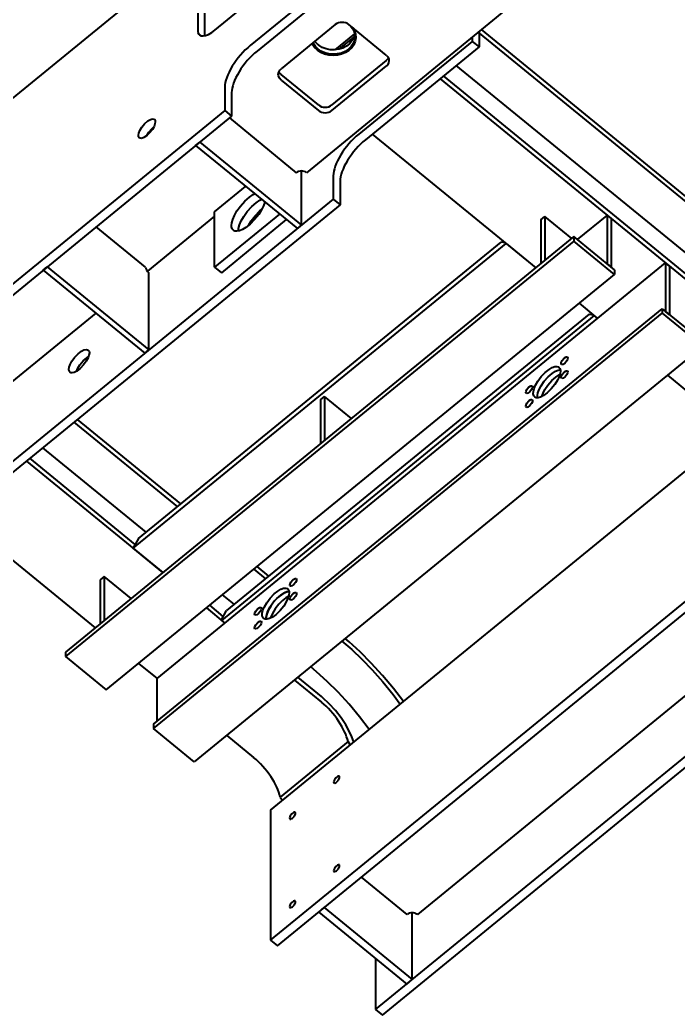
# Model space of a CAD drawing. Header units: millimetres. Extents: x 0 to 841, y 0 to 594.
# Drawn here: x 667 to 758.6, y 381.6 to 519.9 of the extents above; entities that cross this region are included whole.
import ezdxf

# ---------------------------------------------------------------- set-up
doc = ezdxf.new("R2010")
doc.units = ezdxf.units.MM
doc.linetypes.add('K5LT_BASIC', pattern=[0])
doc.layers.add('Системный слой', color=7, linetype='Continuous')

# ---------------------------------------------------------------- blocks, each defined once
blk = doc.blocks.new('U191')
at = {"layer": 'Системный слой', "color": 150, "linetype": 'K5LT_BASIC', "lineweight": 40, "true_color": 0x0080ff}
for p, q in [((684.97, 504.24), (685.39, 504.73)), ((685.39, 504.73), (685.63, 504.95)), ((684.68, 503.79), (684.97, 504.24))]:
    blk.add_line(p, q, dxfattribs=at)
blk = doc.blocks.new('U192')
at = {"layer": 'Системный слой', "color": 150, "linetype": 'K5LT_BASIC', "lineweight": 40, "true_color": 0x0080ff}
for p, q in [((685.18, 506.03), (685.45, 506.11)), ((685.45, 506.11), (685.66, 506.09)), ((685.66, 506.09), (685.74, 506.05)), ((683.71, 504.51), (683.98, 504.95)), ((683.98, 504.95), (684.38, 505.44)), ((684.38, 505.44), (684.82, 505.82)), ((684.82, 505.82), (685.18, 506.03)), ((685.69, 505.07), (685.45, 504.64)), ((685.82, 505.43), (685.69, 505.07)), ((685.74, 506.05), (685.84, 505.9)), ((685.86, 505.72), (685.82, 505.43)), ((685.84, 505.9), (685.86, 505.72)), ((683.51, 503.84), (683.56, 504.14)), ((683.53, 503.61), (683.51, 503.84)), ((683.63, 503.46), (683.53, 503.61)), ((683.56, 504.14), (683.71, 504.51)), ((683.74, 503.41), (683.63, 503.46)), ((683.96, 503.4), (683.74, 503.41)), ((684.25, 503.5), (683.96, 503.4)), ((684.62, 503.74), (684.25, 503.5)), ((685.07, 504.16), (684.62, 503.74)), ((685.45, 504.64), (685.07, 504.16))]:
    blk.add_line(p, q, dxfattribs=at)
blk = doc.blocks.new('U195')
at = {"layer": 'Системный слой', "color": 150, "linetype": 'K5LT_BASIC', "lineweight": 40, "true_color": 0x0080ff}
for p, q in [((698.33, 494.69), (698.95, 495.23)), ((698.95, 495.23), (699.48, 495.59)), ((699.48, 495.59), (699.69, 495.7)), ((697.22, 493.31), (697.72, 494)), ((697.72, 494), (698.33, 494.69)), ((700.93, 494.05), (700.65, 493.47)), ((701.1, 494.55), (700.93, 494.05)), ((696.64, 492.14), (696.87, 492.69)), ((696.87, 492.69), (697.22, 493.31)), ((700.24, 492.82), (699.68, 492.11)), ((700.65, 493.47), (700.24, 492.82)), ((696.47, 491.28), (696.51, 491.67)), ((696.48, 491.09), (696.47, 491.28)), ((696.57, 490.82), (696.48, 491.09)), ((696.51, 491.67), (696.64, 492.14)), ((698.47, 491.01), (697.97, 490.72)), ((699.05, 491.47), (698.47, 491.01)), ((699.68, 492.11), (699.05, 491.47)), ((696.72, 490.63), (696.57, 490.82)), ((696.91, 490.52), (696.72, 490.63)), ((697.2, 490.49), (696.91, 490.52)), ((697.55, 490.55), (697.2, 490.49)), ((697.97, 490.72), (697.55, 490.55))]:
    blk.add_line(p, q, dxfattribs=at)
blk = doc.blocks.new('U196')
at = {"layer": 'Системный слой', "color": 150, "linetype": 'K5LT_BASIC', "lineweight": 40, "true_color": 0x0080ff}
for p, q in [((698.66, 493.23), (699.28, 493.92)), ((699.28, 493.92), (699.89, 494.46)), ((699.89, 494.46), (700.42, 494.82)), ((700.42, 494.82), (700.63, 494.93)), ((697.81, 491.92), (698.17, 492.54)), ((698.17, 492.54), (698.66, 493.23)), ((697.41, 490.51), (697.45, 490.9)), ((697.45, 490.9), (697.58, 491.37)), ((697.58, 491.37), (697.81, 491.92))]:
    blk.add_line(p, q, dxfattribs=at)
blk = doc.blocks.new('U203')
at = {"layer": 'Системный слой', "color": 150, "linetype": 'K5LT_BASIC', "lineweight": 40, "true_color": 0x0080ff}
for p, q in [((711.81, 433.53), (713.17, 432.36)), ((713.17, 432.36), (714.58, 431.04)), ((714.58, 431.04), (716.04, 429.55)), ((716.04, 429.55), (717.51, 427.9)), ((717.51, 427.9), (718.94, 426.13)), ((718.94, 426.13), (719.93, 424.8))]:
    blk.add_line(p, q, dxfattribs=at)
blk = doc.blocks.new('U205')
at = {"layer": 'Системный слой', "color": 150, "linetype": 'K5LT_BASIC', "lineweight": 40, "true_color": 0x0080ff}
for p, q in [((712.81, 433.46), (712.28, 433.91)), ((714.33, 432.07), (712.81, 433.46)), ((715.89, 430.5), (714.33, 432.07)), ((717.46, 428.79), (715.89, 430.5)), ((718.97, 426.98), (717.46, 428.79)), ((720.36, 425.15), (718.97, 426.98))]:
    blk.add_line(p, q, dxfattribs=at)
blk = doc.blocks.new('U206')
at = {"layer": 'Системный слой', "color": 150, "linetype": 'K5LT_BASIC', "lineweight": 40, "true_color": 0x0080ff}
for p, q in [((689.4, 452.6), (675.02, 464.34)), ((701.66, 442.59), (700.03, 443.92))]:
    blk.add_line(p, q, dxfattribs=at)
blk = doc.blocks.new('U208')
at = {"layer": 'Системный слой', "color": 150, "linetype": 'K5LT_BASIC', "lineweight": 40, "true_color": 0x0080ff}
for p, q in [((674.55, 463.95), (688.93, 452.22)), ((699.56, 443.54), (701.18, 442.21))]:
    blk.add_line(p, q, dxfattribs=at)
blk = doc.blocks.new('U209')
at = {"layer": 'Системный слой', "color": 150, "linetype": 'K5LT_BASIC', "lineweight": 40, "true_color": 0x0080ff}
for p, q in [((716.03, 503.98), (738.78, 485.41)), ((744.81, 480.49), (747.38, 478.39)), ((757.07, 470.48), (760.82, 467.42))]:
    blk.add_line(p, q, dxfattribs=at)
blk = doc.blocks.new('U220')
at = {"layer": 'Системный слой', "color": 150, "linetype": 'K5LT_BASIC', "lineweight": 40, "true_color": 0x0080ff}
for p, q in [((691.76, 518.42), (691.8, 518.1)), ((691.8, 518.1), (691.92, 517.86)), ((691.92, 517.86), (692.01, 517.77)), ((692.01, 517.77), (692.23, 517.65)), ((692.23, 517.65), (692.52, 517.63)), ((692.52, 517.63), (692.86, 517.69)), ((692.86, 517.69), (693.26, 517.85)), ((693.26, 517.85), (693.71, 518.12)), ((693.71, 518.12), (694.12, 518.42))]:
    blk.add_line(p, q, dxfattribs=at)
blk = doc.blocks.new('U221')
at = {"layer": 'Системный слой', "color": 150, "linetype": 'K5LT_BASIC', "lineweight": 40, "true_color": 0x0080ff}
for p, q in [((694.11, 492.59), (684.76, 484.95)), ((677.59, 479.1), (665.9, 469.56)), ((658.73, 463.7), (654.89, 460.57))]:
    blk.add_line(p, q, dxfattribs=at)
blk = doc.blocks.new('U222')
at = {"layer": 'Системный слой', "color": 150, "linetype": 'K5LT_BASIC', "lineweight": 40, "true_color": 0x0080ff}
for p, q in [((740.62, 471.31), (741.06, 471.56)), ((741.06, 471.56), (741.42, 471.69)), ((741.42, 471.69), (741.71, 471.71)), ((741.71, 471.71), (741.94, 471.64)), ((741.94, 471.64), (742, 471.6)), ((742, 471.6), (742.13, 471.42)), ((739.07, 469.68), (739.53, 470.3)), ((739.53, 470.3), (740.09, 470.89)), ((740.09, 470.89), (740.62, 471.31)), ((742.02, 470.29), (741.79, 469.79)), ((742.16, 470.72), (742.02, 470.29)), ((742.13, 471.42), (742.19, 471.17)), ((742.2, 471.08), (742.16, 470.72)), ((742.19, 471.17), (742.2, 471.08)), ((738.55, 468.64), (738.75, 469.12)), ((738.75, 469.12), (739.07, 469.68)), ((741.43, 469.21), (740.93, 468.58)), ((741.79, 469.79), (741.43, 469.21)), ((738.43, 467.9), (738.44, 468.24)), ((738.49, 467.65), (738.43, 467.9)), ((738.44, 468.24), (738.55, 468.64)), ((738.62, 467.47), (738.49, 467.65)), ((738.63, 467.47), (738.62, 467.47)), ((738.83, 467.37), (738.63, 467.47)), ((739.1, 467.37), (738.83, 467.37)), ((739.45, 467.46), (739.1, 467.37)), ((739.86, 467.67), (739.45, 467.46)), ((740.36, 468.04), (739.86, 467.67)), ((740.93, 468.58), (740.36, 468.04))]:
    blk.add_line(p, q, dxfattribs=at)
blk = doc.blocks.new('U223')
at = {"layer": 'Системный слой', "color": 150, "linetype": 'K5LT_BASIC', "lineweight": 40, "true_color": 0x0080ff}
for p, q in [((701.82, 439.51), (702.38, 440.1)), ((702.38, 440.1), (702.91, 440.51)), ((702.91, 440.51), (703.34, 440.77)), ((703.34, 440.77), (703.71, 440.89)), ((703.71, 440.89), (704, 440.92)), ((704, 440.92), (704.23, 440.85)), ((704.23, 440.85), (704.28, 440.81)), ((704.28, 440.81), (704.42, 440.63)), ((704.44, 439.93), (704.31, 439.5)), ((704.42, 440.63), (704.48, 440.38)), ((704.48, 440.28), (704.44, 439.93)), ((704.48, 440.38), (704.48, 440.28)), ((701.04, 438.33), (701.35, 438.89)), ((701.35, 438.89), (701.82, 439.51)), ((703.72, 438.42), (703.22, 437.79)), ((704.08, 439), (703.72, 438.42)), ((704.31, 439.5), (704.08, 439)), ((700.72, 437.11), (700.73, 437.44)), ((700.78, 436.86), (700.72, 437.11)), ((700.73, 437.44), (700.83, 437.85)), ((700.83, 437.85), (701.04, 438.33)), ((702.65, 437.25), (702.15, 436.88)), ((703.22, 437.79), (702.65, 437.25)), ((700.91, 436.68), (700.78, 436.86)), ((700.92, 436.68), (700.91, 436.68)), ((701.12, 436.58), (700.92, 436.68)), ((701.39, 436.58), (701.12, 436.58)), ((701.73, 436.67), (701.39, 436.58)), ((702.15, 436.88), (701.73, 436.67))]:
    blk.add_line(p, q, dxfattribs=at)
blk = doc.blocks.new('U224')
at = {"layer": 'Системный слой', "color": 150, "linetype": 'K5LT_BASIC', "lineweight": 40, "true_color": 0x0080ff}
for p, q in [((739.94, 469.65), (740.49, 470.27)), ((740.49, 470.27), (741.04, 470.74)), ((741.04, 470.74), (741.5, 471.04)), ((741.5, 471.04), (741.89, 471.2)), ((741.89, 471.2), (742.18, 471.25)), ((739.24, 468.51), (739.53, 469.04)), ((739.53, 469.04), (739.94, 469.65)), ((739, 467.67), (739.07, 468.05)), ((739, 467.36), (739, 467.67)), ((739.07, 468.05), (739.24, 468.51))]:
    blk.add_line(p, q, dxfattribs=at)
blk = doc.blocks.new('U228')
at = {"layer": 'Системный слой', "color": 150, "linetype": 'K5LT_BASIC', "lineweight": 40, "true_color": 0x0080ff}
for p, q in [((658.52, 450.87), (677.5, 435.38)), ((683.53, 430.45), (686.1, 428.35)), ((695.79, 420.44), (699.53, 417.38))]:
    blk.add_line(p, q, dxfattribs=at)
blk = doc.blocks.new('U229')
at = {"layer": 'Системный слой', "color": 150, "linetype": 'K5LT_BASIC', "lineweight": 40, "true_color": 0x0080ff}
for p, q in [((667.95, 458.57), (686.92, 443.07)), ((692.96, 438.15), (695.53, 436.05)), ((705.21, 428.14), (708.96, 425.08))]:
    blk.add_line(p, q, dxfattribs=at)
blk = doc.blocks.new('U230')
at = {"layer": 'Системный слой', "color": 150, "linetype": 'K5LT_BASIC', "lineweight": 40, "true_color": 0x0080ff}
for p, q in [((683.07, 446.99), (668.42, 458.95)), ((695.32, 436.99), (693.43, 438.53)), ((708.96, 425.85), (705.69, 428.52))]:
    blk.add_line(p, q, dxfattribs=at)
blk = doc.blocks.new('U231')
at = {"layer": 'Системный слой', "color": 150, "linetype": 'K5LT_BASIC', "lineweight": 40, "true_color": 0x0080ff}
for p, q in [((709.18, 425.67), (708.96, 425.85)), ((710.05, 424.85), (709.18, 425.67)), ((710.93, 423.89), (710.05, 424.85)), ((711.72, 422.88), (710.93, 423.89)), ((712.35, 421.92), (711.72, 422.88)), ((712.84, 421.03), (712.35, 421.92)), ((713.2, 420.23), (712.84, 421.03)), ((713.45, 419.51), (713.2, 420.23))]:
    blk.add_line(p, q, dxfattribs=at)
blk = doc.blocks.new('U234')
at = {"layer": 'Системный слой', "color": 150, "linetype": 'K5LT_BASIC', "lineweight": 40, "true_color": 0x0080ff}
for p, q in [((675.84, 472.48), (676.32, 472.91)), ((676.32, 472.91), (676.59, 473.09)), ((675.09, 471.45), (675.39, 471.94)), ((675.39, 471.94), (675.84, 472.48)), ((674.9, 471.02), (675.09, 471.45))]:
    blk.add_line(p, q, dxfattribs=at)
blk = doc.blocks.new('U236')
at = {"layer": 'Системный слой', "color": 150, "linetype": 'K5LT_BASIC', "lineweight": 40, "true_color": 0x0080ff}
for p, q in [((699.21, 491.92), (699.74, 492.62)), ((699.74, 492.62), (700.37, 493.29)), ((700.37, 493.29), (700.71, 493.59)), ((698.83, 491.28), (699.21, 491.92))]:
    blk.add_line(p, q, dxfattribs=at)
blk = doc.blocks.new('U237')
at = {"layer": 'Системный слой', "color": 150, "linetype": 'K5LT_BASIC', "lineweight": 40, "true_color": 0x0080ff}
for p, q in [((674.27, 472.44), (674.64, 472.96)), ((674.64, 472.96), (675.13, 473.47)), ((675.13, 473.47), (675.58, 473.82)), ((675.58, 473.82), (675.94, 474.01)), ((675.94, 474.01), (676.23, 474.07)), ((676.23, 474.07), (676.45, 474.04)), ((676.51, 472.9), (676.27, 472.44)), ((676.45, 474.04), (676.54, 473.99)), ((676.64, 473.29), (676.51, 472.9)), ((676.54, 473.99), (676.65, 473.83)), ((676.69, 473.6), (676.64, 473.29)), ((676.65, 473.83), (676.69, 473.6)), ((673.86, 471.29), (673.9, 471.6)), ((673.9, 471.6), (674.03, 471.98)), ((674.03, 471.98), (674.27, 472.44)), ((675.9, 471.92), (675.41, 471.41)), ((676.27, 472.44), (675.9, 471.92)), ((673.9, 471.05), (673.86, 471.29)), ((674.01, 470.89), (673.9, 471.05)), ((674.1, 470.84), (674.01, 470.89)), ((674.31, 470.81), (674.1, 470.84)), ((674.6, 470.88), (674.31, 470.81)), ((674.96, 471.06), (674.6, 470.88)), ((675.41, 471.41), (674.96, 471.06))]:
    blk.add_line(p, q, dxfattribs=at)
blk = doc.blocks.new('U239')
at = {"layer": 'Системный слой', "color": 150, "linetype": 'K5LT_BASIC', "lineweight": 40, "true_color": 0x0080ff}
for p, q in [((698.66, 493.23), (699.28, 493.92)), ((699.28, 493.92), (699.89, 494.46)), ((699.89, 494.46), (700.42, 494.82)), ((700.42, 494.82), (700.63, 494.93)), ((697.81, 491.92), (698.17, 492.54)), ((698.17, 492.54), (698.66, 493.23)), ((697.41, 490.51), (697.45, 490.9)), ((697.45, 490.9), (697.58, 491.37)), ((697.58, 491.37), (697.81, 491.92))]:
    blk.add_line(p, q, dxfattribs=at)
blk = doc.blocks.new('U240')
at = {"layer": 'Системный слой', "color": 150, "linetype": 'K5LT_BASIC', "lineweight": 40, "true_color": 0x0080ff}
for p, q in [((703.39, 440), (702.92, 439.61)), ((703.81, 440.25), (703.39, 440)), ((704.17, 440.4), (703.81, 440.25)), ((704.47, 440.46), (704.17, 440.4)), ((701.92, 438.42), (701.56, 437.79)), ((702.41, 439.08), (701.92, 438.42)), ((702.92, 439.61), (702.41, 439.08)), ((701.37, 437.28), (701.28, 436.87)), ((701.56, 437.79), (701.37, 437.28)), ((701.28, 436.87), (701.28, 436.74)), ((701.28, 436.74), (701.29, 436.57))]:
    blk.add_line(p, q, dxfattribs=at)
blk = doc.blocks.new('U241')
at = {"layer": 'Системный слой', "color": 150, "linetype": 'K5LT_BASIC', "lineweight": 40, "true_color": 0x0080ff}
for p, q in [((704.41, 439.81), (704.01, 439.57)), ((703.04, 438.69), (702.54, 438.04)), ((703.54, 439.2), (703.04, 438.69)), ((704.01, 439.57), (703.54, 439.2)), ((702.16, 437.4), (701.95, 436.87)), ((702.54, 438.04), (702.16, 437.4)), ((701.95, 436.87), (701.91, 436.75))]:
    blk.add_line(p, q, dxfattribs=at)
blk = doc.blocks.new('U243')
at = {"layer": 'Системный слой', "color": 150, "linetype": 'K5LT_BASIC', "lineweight": 40, "true_color": 0x0080ff}
for p, q in [((704.85, 409.55), (704.63, 409.26)), ((705.06, 409.72), (704.85, 409.55)), ((705.22, 409.79), (705.06, 409.72)), ((705.18, 409.19), (705.35, 409.5)), ((705.33, 409.76), (705.22, 409.79)), ((705.38, 409.69), (705.33, 409.76)), ((705.35, 409.5), (705.38, 409.69)), ((704.63, 409.26), (704.53, 409)), ((704.53, 409), (704.55, 408.86)), ((704.55, 408.86), (704.58, 408.83)), ((704.58, 408.83), (704.69, 408.81)), ((704.69, 408.81), (704.85, 408.88)), ((704.85, 408.88), (704.96, 408.95)), ((704.96, 408.95), (705.18, 409.19))]:
    blk.add_line(p, q, dxfattribs=at)
blk = doc.blocks.new('U245')
at = {"layer": 'Системный слой', "color": 150, "linetype": 'K5LT_BASIC', "lineweight": 40, "true_color": 0x0080ff}
for p, q in [((710.76, 414.26), (710.66, 414)), ((710.66, 414), (710.68, 413.86)), ((710.68, 413.86), (710.7, 413.84)), ((710.7, 413.84), (710.82, 413.82)), ((710.98, 414.55), (710.76, 414.26)), ((710.82, 413.82), (710.98, 413.88)), ((711.19, 414.72), (710.98, 414.55)), ((710.98, 413.88), (711.08, 413.96)), ((711.08, 413.96), (711.31, 414.19)), ((711.35, 414.79), (711.19, 414.72)), ((711.31, 414.19), (711.48, 414.5)), ((711.46, 414.77), (711.35, 414.79)), ((711.5, 414.69), (711.46, 414.77)), ((711.48, 414.5), (711.5, 414.69))]:
    blk.add_line(p, q, dxfattribs=at)
blk = doc.blocks.new('U248')
at = {"layer": 'Системный слой', "color": 150, "linetype": 'K5LT_BASIC', "lineweight": 40, "true_color": 0x0080ff}
for p, q in [((704.63, 396.94), (704.53, 396.68)), ((704.85, 397.23), (704.63, 396.94)), ((705.06, 397.4), (704.85, 397.23)), ((704.96, 396.64), (705.18, 396.87)), ((705.22, 397.47), (705.06, 397.4)), ((705.18, 396.87), (705.35, 397.18)), ((705.33, 397.45), (705.22, 397.47)), ((705.38, 397.37), (705.33, 397.45)), ((705.35, 397.18), (705.38, 397.37)), ((704.53, 396.68), (704.55, 396.54)), ((704.55, 396.54), (704.58, 396.52)), ((704.58, 396.52), (704.69, 396.49)), ((704.69, 396.49), (704.85, 396.56)), ((704.85, 396.56), (704.96, 396.64))]:
    blk.add_line(p, q, dxfattribs=at)
blk = doc.blocks.new('U249')
at = {"layer": 'Системный слой', "color": 150, "linetype": 'K5LT_BASIC', "lineweight": 40, "true_color": 0x0080ff}
for p, q in [((711.19, 402.41), (710.98, 402.24)), ((711.35, 402.47), (711.19, 402.41)), ((711.46, 402.45), (711.35, 402.47)), ((711.5, 402.37), (711.46, 402.45)), ((710.76, 401.94), (710.66, 401.69)), ((710.66, 401.69), (710.68, 401.55)), ((710.68, 401.55), (710.7, 401.52)), ((710.7, 401.52), (710.82, 401.5)), ((710.98, 402.24), (710.76, 401.94)), ((710.82, 401.5), (710.98, 401.57)), ((710.98, 401.57), (711.08, 401.64)), ((711.08, 401.64), (711.31, 401.87)), ((711.31, 401.87), (711.48, 402.19)), ((711.48, 402.19), (711.5, 402.37))]:
    blk.add_line(p, q, dxfattribs=at)
blk = doc.blocks.new('U250')
at = {"layer": 'Системный слой', "color": 150, "linetype": 'K5LT_BASIC', "lineweight": 40, "true_color": 0x0080ff}
for p, q in [((739.94, 469.65), (740.49, 470.27)), ((740.49, 470.27), (741.04, 470.74)), ((741.04, 470.74), (741.5, 471.04)), ((741.5, 471.04), (741.89, 471.2)), ((741.89, 471.2), (742.18, 471.25)), ((739.24, 468.51), (739.53, 469.04)), ((739.53, 469.04), (739.94, 469.65)), ((739, 467.67), (739.07, 468.05)), ((739, 467.36), (739, 467.67)), ((739.07, 468.05), (739.24, 468.51))]:
    blk.add_line(p, q, dxfattribs=at)
blk = doc.blocks.new('U251')
at = {"layer": 'Системный слой', "color": 150, "linetype": 'K5LT_BASIC', "lineweight": 40, "true_color": 0x0080ff}
for p, q in [((740.99, 469.74), (741.54, 470.23)), ((741.54, 470.23), (742.02, 470.55)), ((742.02, 470.55), (742.13, 470.61)), ((740.05, 468.52), (740.45, 469.12)), ((740.45, 469.12), (740.99, 469.74)), ((739.63, 467.54), (739.78, 467.99)), ((739.78, 467.99), (740.05, 468.52))]:
    blk.add_line(p, q, dxfattribs=at)
blk = doc.blocks.new('U252')
at = {"layer": 'Системный слой', "color": 150, "linetype": 'K5LT_BASIC', "lineweight": 40, "true_color": 0x0080ff}
for p, q in [((702.78, 439.47), (703.33, 439.95)), ((703.33, 439.95), (703.79, 440.25)), ((703.79, 440.25), (704.17, 440.41)), ((704.17, 440.41), (704.47, 440.46)), ((701.81, 438.25), (702.23, 438.86)), ((702.23, 438.86), (702.78, 439.47)), ((701.28, 436.88), (701.36, 437.26)), ((701.36, 437.26), (701.53, 437.72)), ((701.53, 437.72), (701.81, 438.25)), ((701.29, 436.57), (701.28, 436.88))]:
    blk.add_line(p, q, dxfattribs=at)
blk = doc.blocks.new('U254')
at = {"layer": 'Системный слой', "color": 150, "linetype": 'K5LT_BASIC', "lineweight": 40, "true_color": 0x0080ff}
for p, q in [((699.68, 437.3), (699.7, 437.48)), ((699.72, 437.19), (699.68, 437.3)), ((699.7, 437.48), (699.82, 437.72)), ((699.8, 437.17), (699.72, 437.19)), ((699.97, 437.21), (699.8, 437.17)), ((699.82, 437.72), (700.06, 438.02)), ((700.23, 437.4), (699.97, 437.21)), ((700.06, 438.02), (700.15, 438.09)), ((700.15, 438.09), (700.38, 438.24)), ((700.47, 437.7), (700.23, 437.4)), ((700.38, 438.24), (700.53, 438.25)), ((700.59, 437.94), (700.47, 437.7)), ((700.53, 438.25), (700.57, 438.23)), ((700.57, 438.23), (700.62, 438.12)), ((700.62, 438.12), (700.59, 437.94))]:
    blk.add_line(p, q, dxfattribs=at)
blk = doc.blocks.new('U255')
at = {"layer": 'Системный слой', "color": 150, "linetype": 'K5LT_BASIC', "lineweight": 40, "true_color": 0x0080ff}
for p, q in [((704.58, 441.3), (704.61, 441.48)), ((704.63, 441.2), (704.58, 441.3)), ((704.61, 441.48), (704.72, 441.73)), ((704.7, 441.17), (704.63, 441.2)), ((704.87, 441.21), (704.7, 441.17)), ((704.72, 441.73), (704.96, 442.02)), ((705.14, 441.41), (704.87, 441.21)), ((704.96, 442.02), (705.05, 442.1)), ((705.05, 442.1), (705.29, 442.24)), ((705.37, 441.7), (705.14, 441.41)), ((705.29, 442.24), (705.43, 442.25)), ((705.49, 441.94), (705.37, 441.7)), ((705.43, 442.25), (705.47, 442.23)), ((705.47, 442.23), (705.52, 442.12)), ((705.52, 442.12), (705.49, 441.94))]:
    blk.add_line(p, q, dxfattribs=at)
blk = doc.blocks.new('U256')
at = {"layer": 'Системный слой', "color": 150, "linetype": 'K5LT_BASIC', "lineweight": 40, "true_color": 0x0080ff}
for p, q in [((737.39, 466.17), (737.42, 466.35)), ((737.44, 466.06), (737.39, 466.17)), ((737.42, 466.35), (737.53, 466.59)), ((737.51, 466.03), (737.44, 466.06)), ((737.68, 466.07), (737.51, 466.03)), ((737.53, 466.59), (737.77, 466.88)), ((737.95, 466.27), (737.68, 466.07)), ((737.77, 466.88), (737.86, 466.96)), ((737.86, 466.96), (738.1, 467.1)), ((738.18, 466.56), (737.95, 466.27)), ((738.1, 467.1), (738.24, 467.11)), ((738.3, 466.81), (738.18, 466.56)), ((738.24, 467.11), (738.28, 467.09)), ((738.28, 467.09), (738.33, 466.99)), ((738.33, 466.99), (738.3, 466.81))]:
    blk.add_line(p, q, dxfattribs=at)
blk = doc.blocks.new('U257')
at = {"layer": 'Системный слой', "color": 150, "linetype": 'K5LT_BASIC', "lineweight": 40, "true_color": 0x0080ff}
for p, q in [((704.6, 439.55), (704.72, 439.8)), ((704.72, 439.8), (704.95, 440.09)), ((704.95, 440.09), (705.04, 440.17)), ((705.04, 440.17), (705.28, 440.31)), ((705.37, 439.77), (705.13, 439.47)), ((705.28, 440.31), (705.43, 440.32)), ((705.48, 440.01), (705.37, 439.77)), ((705.43, 440.32), (705.46, 440.3)), ((705.46, 440.3), (705.51, 440.19)), ((705.51, 440.19), (705.48, 440.01)), ((704.57, 439.37), (704.6, 439.55)), ((704.62, 439.27), (704.57, 439.37)), ((704.69, 439.24), (704.62, 439.27)), ((704.86, 439.28), (704.69, 439.24)), ((705.13, 439.47), (704.86, 439.28))]:
    blk.add_line(p, q, dxfattribs=at)
blk = doc.blocks.new('U258')
at = {"layer": 'Системный слой', "color": 150, "linetype": 'K5LT_BASIC', "lineweight": 40, "true_color": 0x0080ff}
for p, q in [((737.53, 468.52), (737.77, 468.81)), ((737.77, 468.81), (737.86, 468.89)), ((737.86, 468.89), (738.1, 469.03)), ((738.1, 469.03), (738.24, 469.04)), ((738.24, 469.04), (738.28, 469.02)), ((738.28, 469.02), (738.33, 468.91)), ((738.33, 468.91), (738.3, 468.73)), ((737.39, 468.09), (737.42, 468.27)), ((737.44, 467.99), (737.39, 468.09)), ((737.42, 468.27), (737.53, 468.52)), ((737.51, 467.96), (737.44, 467.99)), ((737.68, 468), (737.51, 467.96)), ((737.95, 468.19), (737.68, 468)), ((738.18, 468.49), (737.95, 468.19)), ((738.3, 468.73), (738.18, 468.49))]:
    blk.add_line(p, q, dxfattribs=at)
blk = doc.blocks.new('U259')
at = {"layer": 'Системный слой', "color": 150, "linetype": 'K5LT_BASIC', "lineweight": 40, "true_color": 0x0080ff}
for p, q in [((742.29, 470.17), (742.32, 470.35)), ((742.34, 470.06), (742.29, 470.17)), ((742.32, 470.35), (742.44, 470.6)), ((742.44, 470.6), (742.67, 470.89)), ((742.85, 470.27), (742.58, 470.08)), ((742.67, 470.89), (742.76, 470.97)), ((742.76, 470.97), (743, 471.11)), ((743.09, 470.57), (742.85, 470.27)), ((743, 471.11), (743.15, 471.12)), ((743.2, 470.81), (743.09, 470.57)), ((743.15, 471.12), (743.18, 471.1)), ((743.18, 471.1), (743.23, 470.99)), ((743.23, 470.99), (743.2, 470.81)), ((742.41, 470.04), (742.34, 470.06)), ((742.58, 470.08), (742.41, 470.04))]:
    blk.add_line(p, q, dxfattribs=at)
blk = doc.blocks.new('U260')
at = {"layer": 'Системный слой', "color": 150, "linetype": 'K5LT_BASIC', "lineweight": 40, "true_color": 0x0080ff}
for p, q in [((742.76, 472.89), (743, 473.03)), ((743, 473.03), (743.15, 473.04)), ((743.15, 473.04), (743.18, 473.02)), ((743.18, 473.02), (743.23, 472.91)), ((743.23, 472.91), (743.2, 472.73)), ((742.29, 472.1), (742.32, 472.28)), ((742.34, 471.99), (742.29, 472.1)), ((742.32, 472.28), (742.44, 472.52)), ((742.41, 471.96), (742.34, 471.99)), ((742.58, 472), (742.41, 471.96)), ((742.44, 472.52), (742.67, 472.81)), ((742.85, 472.2), (742.58, 472)), ((742.67, 472.81), (742.76, 472.89)), ((743.09, 472.49), (742.85, 472.2)), ((743.2, 472.73), (743.09, 472.49))]:
    blk.add_line(p, q, dxfattribs=at)
blk = doc.blocks.new('U261')
at = {"layer": 'Системный слой', "color": 150, "linetype": 'K5LT_BASIC', "lineweight": 40, "true_color": 0x0080ff}
for p, q in [((699.7, 435.56), (699.82, 435.8)), ((699.82, 435.8), (700.06, 436.09)), ((700.06, 436.09), (700.15, 436.17)), ((700.15, 436.17), (700.38, 436.31)), ((700.47, 435.77), (700.23, 435.48)), ((700.38, 436.31), (700.53, 436.32)), ((700.59, 436.01), (700.47, 435.77)), ((700.53, 436.32), (700.57, 436.3)), ((700.57, 436.3), (700.62, 436.19)), ((700.62, 436.19), (700.59, 436.01)), ((699.68, 435.38), (699.7, 435.56)), ((699.72, 435.27), (699.68, 435.38)), ((699.8, 435.24), (699.72, 435.27)), ((699.97, 435.28), (699.8, 435.24)), ((700.23, 435.48), (699.97, 435.28))]:
    blk.add_line(p, q, dxfattribs=at)
blk = doc.blocks.new('U271')
at = {"layer": 'Системный слой', "color": 150, "linetype": 'K5LT_BASIC', "lineweight": 40, "true_color": 0x0080ff}
for p, q in [((713.28, 518.79), (713.55, 518.35)), ((713.55, 518.35), (713.7, 517.87)), ((713.74, 517.38), (713.67, 516.89)), ((713.7, 517.87), (713.74, 517.38)), ((707.72, 516.46), (707.67, 516.57)), ((708.01, 516.03), (707.72, 516.46)), ((708.4, 515.65), (708.01, 516.03)), ((713.18, 515.99), (712.78, 515.61)), ((713.48, 516.42), (713.18, 515.99)), ((713.67, 516.89), (713.48, 516.42)), ((708.4, 515.64), (708.4, 515.65)), ((708.87, 515.33), (708.4, 515.64)), ((709.4, 515.1), (708.87, 515.33)), ((709.98, 514.95), (709.4, 515.1)), ((710.59, 514.9), (709.98, 514.95)), ((711.19, 514.94), (710.59, 514.9)), ((711.77, 515.08), (711.19, 514.94)), ((712.31, 515.31), (711.77, 515.08)), ((712.78, 515.61), (712.31, 515.31))]:
    blk.add_line(p, q, dxfattribs=at)
blk = doc.blocks.new('U272')
at = {"layer": 'Системный слой', "color": 150, "linetype": 'K5LT_BASIC', "lineweight": 40, "true_color": 0x0080ff}
for p, q in [((712.96, 519.06), (713.28, 518.65)), ((713.28, 518.65), (713.5, 518.2)), ((713.5, 518.2), (713.6, 517.72)), ((713.61, 517.53), (713.55, 517.05)), ((713.6, 517.72), (713.61, 517.53)), ((707.84, 516.6), (707.8, 516.68)), ((708.12, 516.18), (707.84, 516.6)), ((708.49, 515.8), (708.12, 516.18)), ((708.9, 515.52), (708.49, 515.8)), ((712.72, 515.79), (712.26, 515.49)), ((713.1, 516.16), (712.72, 515.79)), ((713.38, 516.59), (713.1, 516.16)), ((713.55, 517.05), (713.38, 516.59)), ((709.42, 515.28), (708.9, 515.52)), ((709.99, 515.14), (709.42, 515.28)), ((710.58, 515.08), (709.99, 515.14)), ((711.17, 515.13), (710.58, 515.08)), ((711.74, 515.26), (711.17, 515.13)), ((712.26, 515.49), (711.74, 515.26))]:
    blk.add_line(p, q, dxfattribs=at)
blk = doc.blocks.new('U273')
at = {"layer": 'Системный слой', "color": 150, "linetype": 'K5LT_BASIC', "lineweight": 40, "true_color": 0x0080ff}
for p, q in [((713.46, 517.37), (713.21, 516.93)), ((713.59, 517.84), (713.46, 517.37)), ((708.12, 516.79), (708.05, 516.88)), ((708.49, 516.42), (708.12, 516.79)), ((708.61, 516.33), (708.49, 516.42)), ((709.09, 516.04), (708.61, 516.33)), ((709.62, 515.84), (709.09, 516.04)), ((710.2, 515.72), (709.62, 515.84)), ((711.38, 515.78), (710.79, 515.7)), ((711.93, 515.95), (711.38, 515.78)), ((712.44, 516.2), (711.93, 515.95)), ((712.87, 516.53), (712.44, 516.2)), ((713.21, 516.93), (712.87, 516.53)), ((710.79, 515.7), (710.2, 515.72))]:
    blk.add_line(p, q, dxfattribs=at)
blk = doc.blocks.new('U282')
at = {"layer": 'Системный слой', "color": 150, "linetype": 'K5LT_BASIC', "lineweight": 40, "true_color": 0x0080ff}
for p, q in [((717.97, 514.2), (718.2, 514.46)), ((718.2, 514.46), (718.27, 514.58))]:
    blk.add_line(p, q, dxfattribs=at)
blk = doc.blocks.new('U283')
at = {"layer": 'Системный слой', "color": 150, "linetype": 'K5LT_BASIC', "lineweight": 40, "true_color": 0x0080ff}
for p, q in [((703.19, 512.88), (703.35, 513.05)), ((702.96, 512.28), (703.02, 512.59)), ((702.99, 512.07), (702.96, 512.28)), ((703.12, 511.76), (702.99, 512.07)), ((703.02, 512.59), (703.19, 512.88)), ((703.35, 511.51), (703.12, 511.76))]:
    blk.add_line(p, q, dxfattribs=at)
blk = doc.blocks.new('U284')
at = {"layer": 'Системный слой', "color": 150, "linetype": 'K5LT_BASIC', "lineweight": 40, "true_color": 0x0080ff}
for p, q in [((717.97, 514.97), (718.2, 514.71)), ((718.2, 514.71), (718.33, 514.41)), ((718.33, 514.41), (718.36, 514.2)), ((718.13, 513.59), (717.97, 513.43)), ((718.3, 513.88), (718.13, 513.59)), ((718.36, 514.2), (718.3, 513.88))]:
    blk.add_line(p, q, dxfattribs=at)
blk = doc.blocks.new('U285')
at = {"layer": 'Системный слой', "color": 150, "linetype": 'K5LT_BASIC', "lineweight": 40, "true_color": 0x0080ff}
for p, q in [((703.05, 512.66), (703.24, 512.38)), ((703.24, 512.38), (703.35, 512.28))]:
    blk.add_line(p, q, dxfattribs=at)
blk = doc.blocks.new('U286')
at = {"layer": 'Системный слой', "color": 150, "linetype": 'K5LT_BASIC', "lineweight": 40, "true_color": 0x0080ff}
for p, q in [((684.59, 448.67), (670.21, 460.41)), ((696.85, 438.67), (695.22, 439.99))]:
    blk.add_line(p, q, dxfattribs=at)
blk = doc.blocks.new('U287')
at = {"layer": 'Системный слой', "color": 150, "linetype": 'K5LT_BASIC', "lineweight": 40, "true_color": 0x0080ff}
for p, q in [((708.3, 429.29), (707.48, 429.99)), ((709.77, 427.96), (708.3, 429.29)), ((711.29, 426.45), (709.77, 427.96)), ((712.8, 424.78), (711.29, 426.45)), ((714.26, 423.03), (712.8, 424.78)), ((715.59, 421.26), (714.26, 423.03))]:
    blk.add_line(p, q, dxfattribs=at)

msp = doc.modelspace()

# ---------------------------------------------------------------- linework, layer by layer
at = {"layer": 'Системный слой', "color": 150, "linetype": 'K5LT_BASIC', "lineweight": 40, "true_color": 0x0080ff}
for p, q in [((605.48901, 459.52865), (714.85486, 548.82549)), ((694.11867, 518.42296), (714.5013, 535.06531)), ((714.85486, 529.19558), (699.06281, 516.30142)), ((715.79767, 528.42578), (700.00561, 515.53162)), ((691.76165, 522.46441), (691.76165, 518.42296)), ((692.70446, 521.69461), (692.70446, 517.65316)), ((735.59666, 522.07493), (706.88812, 498.6345)), ((710.89582, 519.20354), (703.35335, 513.04514)), ((717.96689, 514.96964), (712.78144, 519.20354)), ((713.56928, 517.94605), (710.82535, 515.70564)), ((713.50899, 517.51193), (711.39239, 515.78373)), ((729.9398, 517.45612), (729.9398, 516.87877)), ((730.88261, 518.22592), (730.88261, 516.10897)), ((730.88261, 518.03347), (773.07332, 483.58491)), ((773.07332, 484.35471), (731.23616, 518.5146)), ((729.9398, 516.87877), (714.14775, 503.98462)), ((730.88261, 516.10897), (715.09056, 503.21482)), ((729.9398, 516.87877), (730.88261, 516.10897)), ((717.96689, 514.19984), (710.42442, 508.04144)), ((710.42442, 507.27164), (717.96689, 513.43004)), ((768.73639, 480.04383), (727.7242, 513.53014)), ((708.5388, 508.04144), (703.35335, 512.27534)), ((725.46146, 511.68262), (770.24489, 475.1171)), ((770.24489, 475.8869), (725.93286, 512.06752)), ((695.52727, 510.52792), (695.52727, 507.25627)), ((703.35335, 511.50554), (708.5388, 507.27164)), ((696.47008, 509.75812), (696.47008, 506.48647)), ((695.52727, 507.25627), (624.81659, 449.52124)), ((696.47008, 506.48647), (625.7594, 448.75144)), ((695.52727, 507.25627), (696.47008, 506.48647)), ((696.16367, 506.23628), (705.47391, 498.6345)), ((691.47319, 502.40653), (692.03888, 502.86841)), ((691.47319, 502.40653), (705.61533, 490.85952)), ((692.03888, 502.86841), (706.18101, 491.3214)), ((706.18101, 491.3214), (706.18101, 498.87365)), ((710.61222, 498.21111), (710.61222, 494.93946)), ((694.11306, 493.20741), (698.42641, 496.72925)), ((711.55503, 497.44131), (711.55503, 494.16966)), ((710.61222, 494.93946), (639.90154, 437.20444)), ((711.55503, 494.16966), (640.84435, 436.43464)), ((710.61222, 494.93946), (711.55503, 494.16966)), ((694.11306, 485.50941), (694.11306, 493.20741)), ((703.14045, 492.88025), (694.11306, 485.50941)), ((739.46217, 492.0912), (740.02786, 492.55308)), ((743.77552, 489.49313), (740.02786, 492.55308)), ((740.02786, 492.55308), (740.02786, 486.43317)), ((744.57691, 489.33917), (748.7017, 492.70704)), ((748.7017, 492.70704), (749.26739, 492.24516)), ((748.7017, 492.70704), (748.7017, 485.97129)), ((684.49641, 485.50941), (677.63747, 491.10971)), ((704.08326, 492.11045), (695.05587, 484.73961)), ((705.61533, 490.85952), (706.18101, 491.3214)), ((739.46217, 492.0912), (739.46217, 485.97129)), ((749.26739, 492.24516), (749.26739, 485.50941)), ((744.08194, 489.74331), (673.37126, 432.00828)), ((744.08194, 489.74331), (744.08194, 489.12747)), ((749.73879, 485.12451), (744.08194, 489.74331)), ((744.08194, 489.12747), (673.37126, 431.39244)), ((682.79935, 446.44204), (734.65385, 488.78106)), ((683.51135, 447.79319), (733.94185, 488.96952)), ((734.5372, 488.8763), (733.94185, 488.96952)), ((734.65385, 488.78106), (738.77864, 485.41318)), ((749.73879, 484.50867), (744.08194, 489.12747)), ((670.25999, 485.08602), (670.82567, 485.5479)), ((670.82567, 485.5479), (684.96781, 474.00089)), ((686.09918, 428.35173), (756.80986, 486.08676)), ((694.11306, 485.50941), (695.05587, 484.73961)), ((748.7017, 485.97129), (749.26739, 485.50941)), ((757.37554, 485.62488), (756.80986, 486.08676)), ((756.80986, 486.08676), (756.80986, 479.35101)), ((757.37554, 485.62488), (757.37554, 478.88913)), ((670.25999, 485.08602), (684.40212, 473.53901)), ((679.02811, 426.77364), (749.73879, 484.50867)), ((684.96781, 474.00089), (684.96781, 484.73961)), ((749.73879, 485.12451), (749.73879, 484.50867)), ((685.62778, 422.00088), (756.33845, 479.73591)), ((685.62778, 421.38504), (756.33845, 479.12007)), ((746.91036, 478.77366), (695.05587, 436.43464)), ((746.19836, 478.96211), (695.76787, 437.78578)), ((746.19836, 478.96211), (746.79372, 478.8689)), ((747.38177, 478.38876), (746.91036, 478.77366)), ((756.33845, 479.73591), (756.33845, 479.12007)), ((756.33845, 479.73591), (761.99531, 475.1171)), ((756.33845, 479.12007), (761.99531, 474.50126)), ((757.37554, 478.88913), (756.80986, 479.35101)), ((761.99531, 474.50126), (691.28463, 416.76624)), ((684.40212, 473.53901), (684.96781, 474.00089)), ((701.89123, 410.06897), (775.43034, 470.1134)), ((708.82088, 467.07269), (709.38656, 467.53457)), ((713.13423, 464.47461), (709.38656, 467.53457)), ((709.38656, 467.53457), (709.38656, 461.41466)), ((708.82088, 467.07269), (708.82088, 460.95278)), ((701.89123, 391.97867), (775.43034, 452.02309)), ((702.83404, 391.20886), (776.37315, 451.25329)), ((683.51135, 447.79319), (682.79935, 446.51902)), ((682.79935, 446.44204), (682.79935, 446.51902)), ((686.92414, 443.07416), (682.79935, 446.44204)), ((678.74527, 442.51606), (678.17959, 442.05418)), ((682.49294, 439.4561), (678.74527, 442.51606)), ((678.74527, 442.51606), (678.74527, 436.39615)), ((678.17959, 442.05418), (678.17959, 435.93427)), ((716.50477, 382.35616), (787.21545, 440.09119)), ((776.93883, 440.16817), (722.30305, 395.55824)), ((717.44758, 381.58636), (788.15826, 439.32139)), ((695.05587, 436.51162), (695.76787, 437.78578)), ((695.05587, 436.43464), (695.05587, 436.51162)), ((695.05587, 436.43464), (695.52727, 436.04974)), ((673.37126, 432.00828), (673.37126, 431.39244)), ((673.37126, 431.39244), (679.02811, 426.77364)), ((686.09918, 422.38578), (686.09918, 428.35173)), ((685.62778, 422.00088), (685.62778, 421.38504)), ((691.28463, 416.76624), (685.62778, 421.38504)), ((712.6603, 419.58535), (703.23221, 411.88735)), ((712.97666, 419.12019), (712.6603, 419.58535)), ((703.23221, 411.88735), (703.54857, 411.42218)), ((701.89123, 410.06897), (701.89123, 391.97867)), ((720.88883, 395.55824), (714.52487, 400.75439)), ((708.58518, 395.90465), (709.33942, 396.52049)), ((708.58518, 395.90465), (720.84169, 385.89724)), ((709.33942, 396.52049), (721.59594, 386.51308)), ((721.59594, 386.51308), (721.59594, 395.79738)), ((701.89123, 391.97867), (702.83404, 391.20886)), ((716.50477, 389.43832), (716.50477, 382.35616)), ((720.84169, 385.89724), (721.59594, 386.51308)), ((716.50477, 382.35616), (717.44758, 381.58636))]:
    msp.add_line(p, q, dxfattribs=at)
for centre, major_axis, ratio, start_param, end_param in [((711.83863, 518.43374), (-1.33333, 0), 0.816496581, 3.926990817, 5.497787144), ((699.06281, 513.41467), (-3.16228, -3.87298), 0.40824829, 4.248741371, 5.819537698), ((700.00561, 512.64487), (-3.16228, -3.87298), 0.40824829, 4.248741371, 5.819537698), ((709.48161, 508.81124), (-1.33333, 0), 0.816496581, 0.785398163, 2.35619449), ((709.48161, 508.04144), (1.33333, 0), 0.816496581, 3.926990817, 5.497787144), ((714.14775, 501.09787), (-3.16228, -3.87298), 0.40824829, 4.248741371, 5.819537698), ((715.09056, 500.32807), (-3.16228, -3.87298), 0.40824829, 4.248741371, 5.819537698), ((706.18101, 498.05715), (1, 0), 0.816496581, 0.785398163, 2.35619449), ((684.96781, 485.12451), (0.42164, -0.5164), 0.40824829, 3.605240263, 5.176036589), ((708.9623, 422.00088), (-3.3731, 4.13118), 0.40824829, 3.802635822, 5.176036589), ((699.53421, 414.30288), (-3.3731, 4.13118), 0.40824829, 3.802635822, 5.176036589), ((721.59594, 394.98089), (-1, 0), 0.816496581, 3.926990817, 5.497787144)]:
    msp.add_ellipse(centre, major_axis=major_axis, ratio=ratio, start_param=start_param, end_param=end_param, dxfattribs=at)

# ---------------------------------------------------------------- block references
at = {"layer": 'Системный слой'}
for name in ['U271', 'U272', 'U220', 'U273', 'U284', 'U282', 'U283', 'U285', 'U192', 'U191', 'U209', 'U195', 'U196', 'U239', 'U221', 'U236', 'U237', 'U234', 'U260', 'U222', 'U224', 'U250', 'U251', 'U259', 'U258', 'U256', 'U208', 'U206', 'U286', 'U229', 'U230', 'U228', 'U255', 'U223', 'U240', 'U252', 'U241', 'U257', 'U254', 'U261', 'U203', 'U205', 'U287', 'U231', 'U245', 'U243', 'U249', 'U248']:
    msp.add_blockref(name, (0, 0), dxfattribs=at)

doc.saveas('drawing.dxf')
